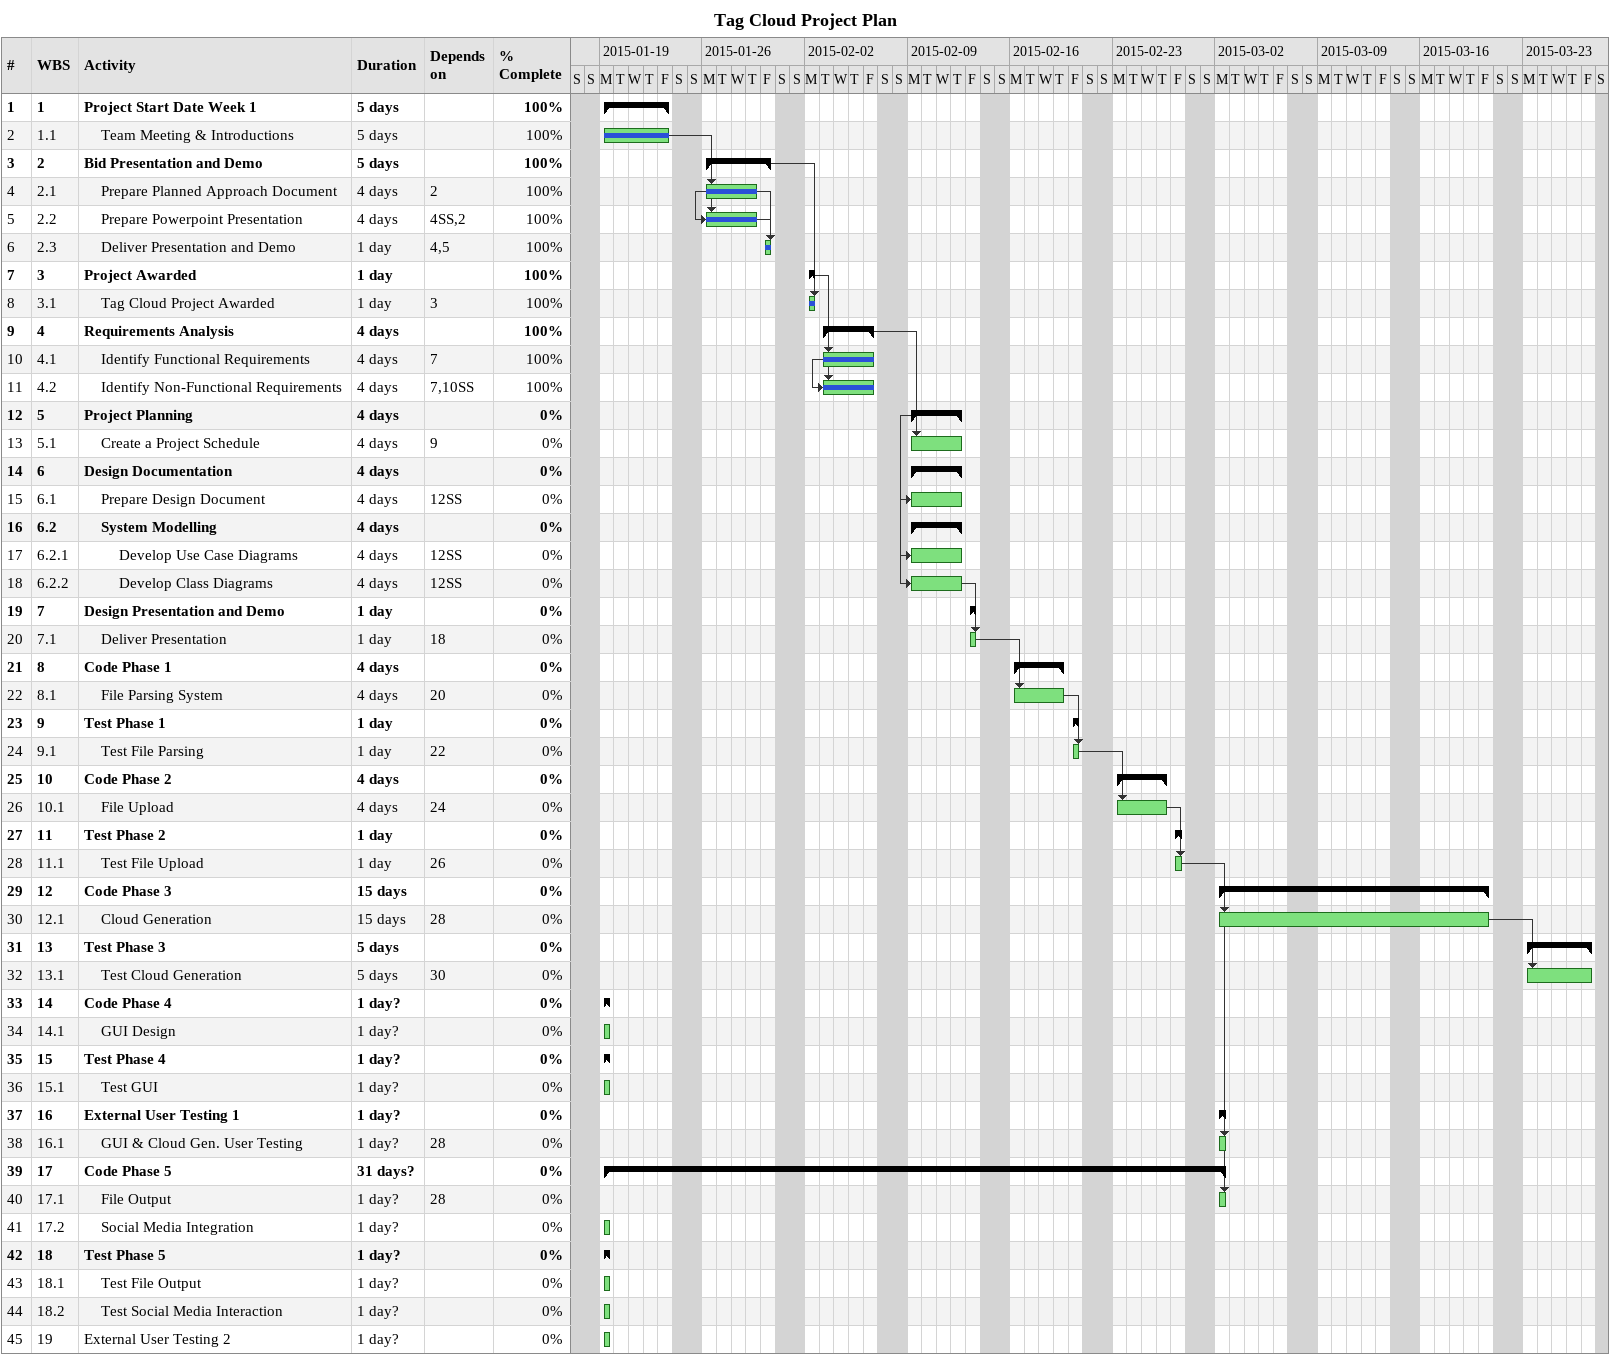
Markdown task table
Tag Cloud Project Plan

| ID | WBS | Task | Duration | Start | Finish | Predecessors | % complete |
|---|---|---|---|---|---|---|---|
| 1 | 1 | **Project Start Date Week 1** | 5d | 2015-01-19 | 2015-01-23 |  | 100 |
| 2 | 1.1 | Team Meeting & Introductions | 5d | 2015-01-19 | 2015-01-23 |  | 100 |
| 3 | 2 | **Bid Presentation and Demo** | 5d | 2015-01-26 | 2015-01-30 |  | 100 |
| 4 | 2.1 | Prepare Planned Approach Document | 4d | 2015-01-26 | 2015-01-29 | 2 | 100 |
| 5 | 2.2 | Prepare Powerpoint Presentation | 4d | 2015-01-26 | 2015-01-29 | 4SS, 2 | 100 |
| 6 | 2.3 | Deliver Presentation and Demo | 1d | 2015-01-30 | 2015-01-30 | 4, 5 | 100 |
| 7 | 3 | **Project Awarded** | 1d | 2015-02-02 | 2015-02-02 |  | 100 |
| 8 | 3.1 | Tag Cloud Project Awarded | 1d | 2015-02-02 | 2015-02-02 | 3 | 100 |
| 9 | 4 | **Requirements Analysis** | 4d | 2015-02-03 | 2015-02-06 |  | 100 |
| 10 | 4.1 | Identify Functional Requirements | 4d | 2015-02-03 | 2015-02-06 | 7 | 100 |
| 11 | 4.2 | Identify Non-Functional Requirements | 4d | 2015-02-03 | 2015-02-06 | 7, 10SS | 100 |
| 12 | 5 | **Project Planning** | 4d | 2015-02-09 | 2015-02-12 |  | 0 |
| 13 | 5.1 | Create a Project Schedule | 4d | 2015-02-09 | 2015-02-12 | 9 | 0 |
| 14 | 6 | **Design Documentation** | 4d | 2015-02-09 | 2015-02-12 |  | 0 |
| 15 | 6.1 | Prepare Design Document | 4d | 2015-02-09 | 2015-02-12 | 12SS | 0 |
| 16 | 6.2 | **System Modelling** | 4d | 2015-02-09 | 2015-02-12 |  | 0 |
| 17 | 6.2.1 | Develop Use Case Diagrams | 4d | 2015-02-09 | 2015-02-12 | 12SS | 0 |
| 18 | 6.2.2 | Develop Class Diagrams | 4d | 2015-02-09 | 2015-02-12 | 12SS | 0 |
| 19 | 7 | **Design Presentation and Demo** | 1d | 2015-02-13 | 2015-02-13 |  | 0 |
| 20 | 7.1 | Deliver Presentation | 1d | 2015-02-13 | 2015-02-13 | 18 | 0 |
| 21 | 8 | **Code Phase 1** | 4d | 2015-02-16 | 2015-02-19 |  | 0 |
| 22 | 8.1 | File Parsing System | 4d | 2015-02-16 | 2015-02-19 | 20 | 0 |
| 23 | 9 | **Test Phase 1** | 1d | 2015-02-20 | 2015-02-20 |  | 0 |
| 24 | 9.1 | Test File Parsing | 1d | 2015-02-20 | 2015-02-20 | 22 | 0 |
| 25 | 10 | **Code Phase 2** | 4d | 2015-02-23 | 2015-02-26 |  | 0 |
| 26 | 10.1 | File Upload | 4d | 2015-02-23 | 2015-02-26 | 24 | 0 |
| 27 | 11 | **Test Phase 2** | 1d | 2015-02-27 | 2015-02-27 |  | 0 |
| 28 | 11.1 | Test File Upload | 1d | 2015-02-27 | 2015-02-27 | 26 | 0 |
| 29 | 12 | **Code Phase 3** | 15d | 2015-03-02 | 2015-03-20 |  | 0 |
| 30 | 12.1 | Cloud Generation | 15d | 2015-03-02 | 2015-03-20 | 28 | 0 |
| 31 | 13 | **Test Phase 3** | 5d | 2015-03-23 | 2015-03-27 |  | 0 |
| 32 | 13.1 | Test Cloud Generation | 5d | 2015-03-23 | 2015-03-27 | 30 | 0 |
| 33 | 14 | **Code Phase 4** | 1d? | 2015-01-19 | 2015-01-19 |  | 0 |
| 34 | 14.1 | GUI Design | 1d? | 2015-01-19 | 2015-01-19 |  | 0 |
| 35 | 15 | **Test Phase 4** | 1d? | 2015-01-19 | 2015-01-19 |  | 0 |
| 36 | 15.1 | Test GUI | 1d? | 2015-01-19 | 2015-01-19 |  | 0 |
| 37 | 16 | **External User Testing 1** | 1d? | 2015-03-02 | 2015-03-02 |  | 0 |
| 38 | 16.1 | GUI & Cloud Gen. User Testing | 1d? | 2015-03-02 | 2015-03-02 | 28 | 0 |
| 39 | 17 | **Code Phase 5** | 31d? | 2015-01-19 | 2015-03-02 |  | 0 |
| 40 | 17.1 | File Output | 1d? | 2015-03-02 | 2015-03-02 | 28 | 0 |
| 41 | 17.2 | Social Media Integration | 1d? | 2015-01-19 | 2015-01-19 |  | 0 |
| 42 | 18 | **Test Phase 5** | 1d? | 2015-01-19 | 2015-01-19 |  | 0 |
| 43 | 18.1 | Test File Output | 1d? | 2015-01-19 | 2015-01-19 |  | 0 |
| 44 | 18.2 | Test Social Media Interaction | 1d? | 2015-01-19 | 2015-01-19 |  | 0 |
| 45 | 19 | External User Testing 2 | 1d? | 2015-01-19 | 2015-01-19 |  | 0 |
